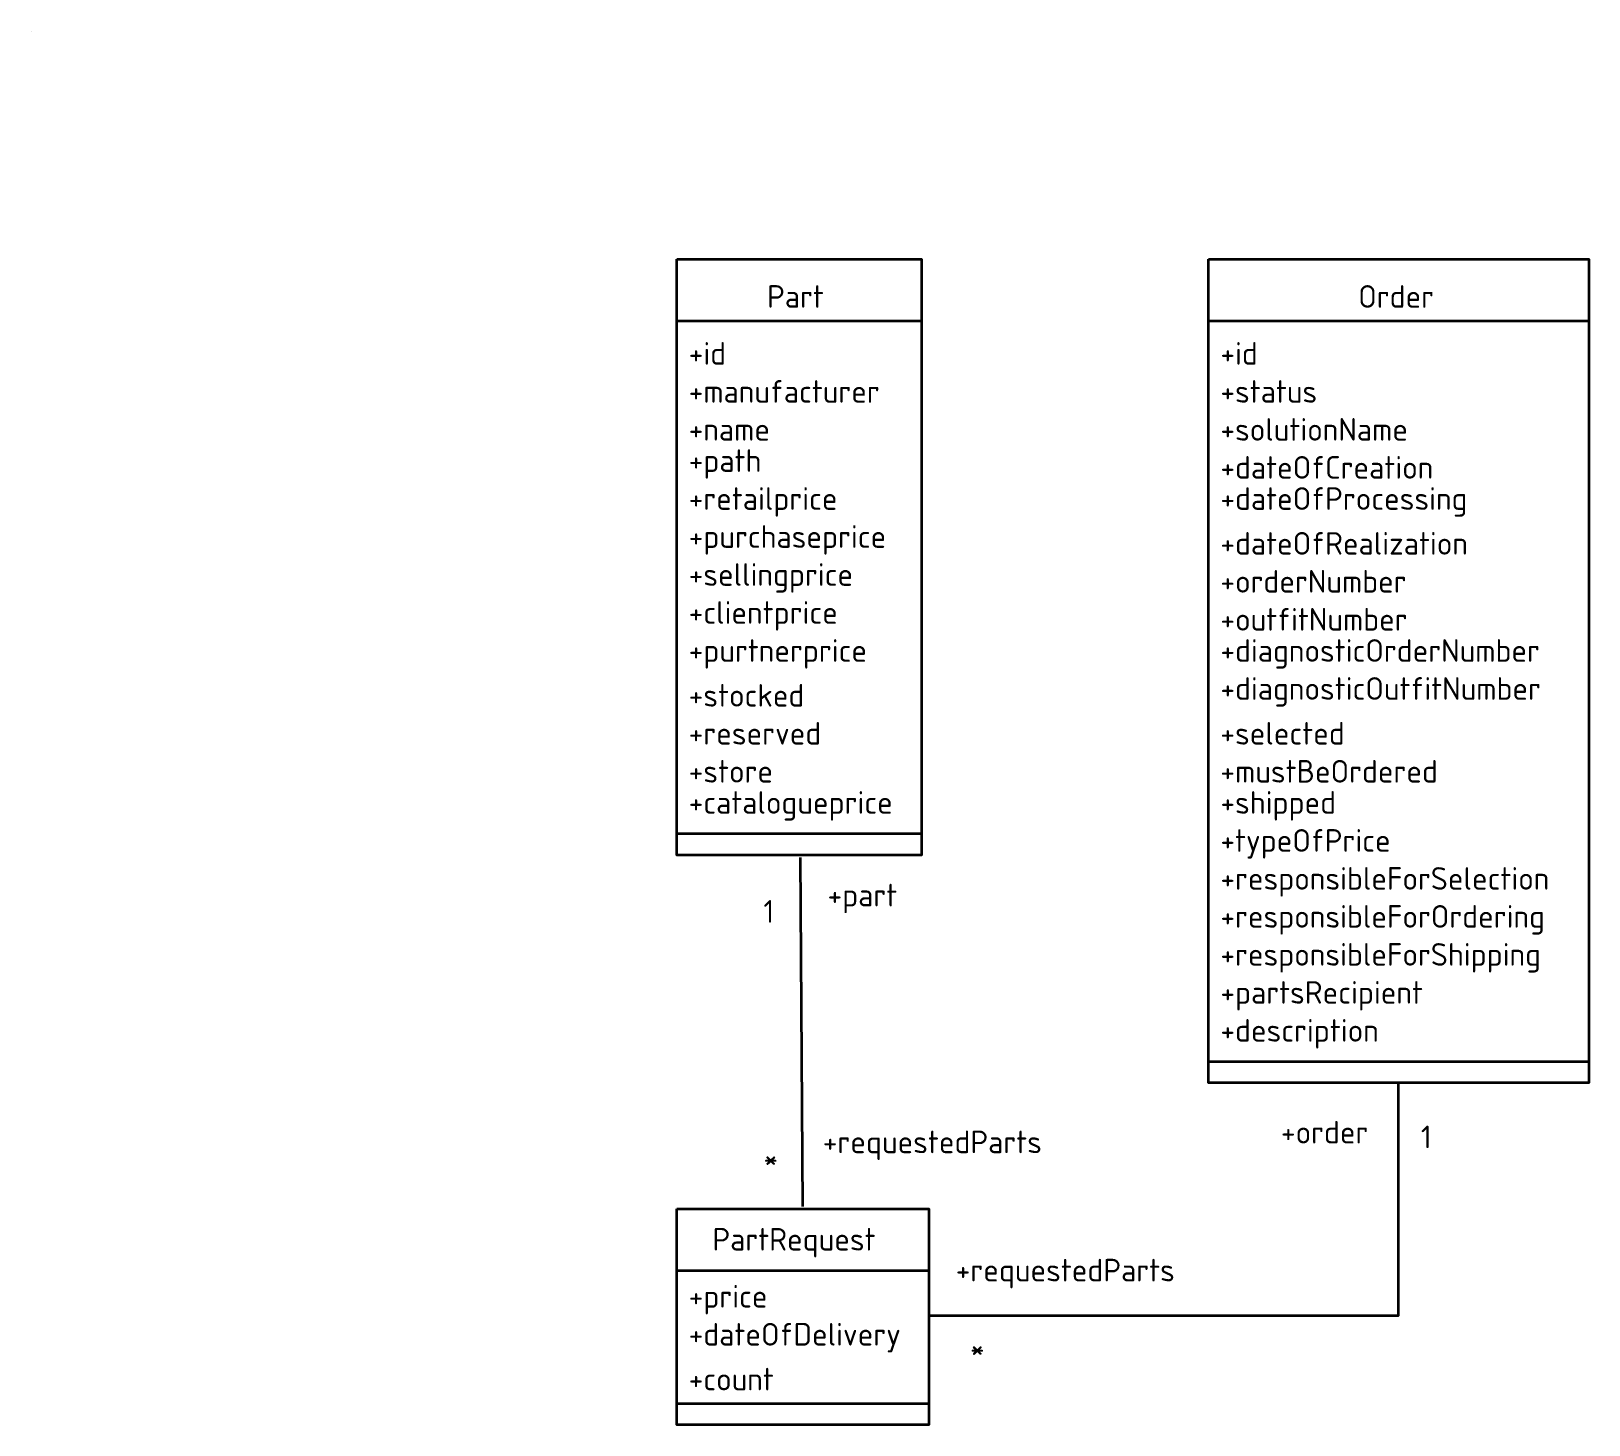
# Model space of a CAD drawing. Header units: inches. Extents: x -159 to 498, y 151 to 738.
import ezdxf

# ---------------------------------------------------------------- set-up
doc = ezdxf.new("R2010")
doc.units = ezdxf.units.IN
doc.header["$MEASUREMENT"] = 0
doc.layers.add('Слой 1', color=7, linetype='Continuous')

# ---------------------------------------------------------------- blocks, each defined once
blk = doc.blocks.new('block 3')
at = {"layer": 'Слой 1', "lineweight": 0}
blk.add_lwpolyline([(337.38, 642), (497.62, 642), (497.62, 295), (337.38, 295), (337.38, 642)], dxfattribs=at)
blk = doc.blocks.new('block 4')
at = {"layer": 'Слой 1', "color": 7, "lineweight": 35, "true_color": 0xffffff}
blk.add_lwpolyline([(337.38, 642), (497.62, 642), (497.62, 295), (337.38, 295), (337.38, 642)], dxfattribs=at)
blk = doc.blocks.new('block 5')
at = {"layer": 'Слой 1', "color": 7, "lineweight": 35, "true_color": 0xffffff}
blk.add_lwpolyline([(337.38, 616), (497.62, 616)], dxfattribs=at)
blk = doc.blocks.new('block 6')
at = {"layer": 'Слой 1', "color": 7, "lineweight": 35, "true_color": 0xffffff}
blk.add_lwpolyline([(337.38, 304), (497.62, 304)], dxfattribs=at)
blk = doc.blocks.new('block 8')
at = {"layer": 'Слой 1', "color": 7, "lineweight": 35, "true_color": 0xffffff}
blk.add_lwpolyline([(-158.62, 738), (-158.62, 738)], dxfattribs=at)
at = {"layer": 'Слой 1', "color": 7, "true_color": 0xffffff, "insert": (400.47, 621.5), "char_height": 9.52, "attachment_point": 7}
blk.add_mtext('\\fGOST Common|b0|i0|c0|p34;\\W1;Order', dxfattribs=at)
blk = doc.blocks.new('block 7')
at = {"layer": 'Слой 1'}
blk.add_blockref('block 8', (0, 0), dxfattribs=at)
blk = doc.blocks.new('block 10')
at = {"layer": 'Слой 1', "lineweight": 0}
blk.add_lwpolyline([(-158.62, 738), (-158.62, 738)], dxfattribs=at)
at = {"layer": 'Слой 1', "color": 7, "true_color": 0xffffff, "insert": (342.38, 597.5), "char_height": 9.52, "attachment_point": 7}
blk.add_mtext('\\fGOST Common|b0|i0|c0|p34;\\W1;+id', dxfattribs=at)
blk = doc.blocks.new('block 9')
at = {"layer": 'Слой 1'}
blk.add_blockref('block 10', (0, 0), dxfattribs=at)
blk = doc.blocks.new('block 12')
at = {"layer": 'Слой 1', "lineweight": 0}
blk.add_lwpolyline([(-158.62, 738), (-158.62, 738)], dxfattribs=at)
at = {"layer": 'Слой 1', "color": 7, "true_color": 0xffffff, "insert": (342.38, 581.5), "char_height": 9.52, "attachment_point": 7}
blk.add_mtext('\\fGOST Common|b0|i0|c0|p34;\\W1;+status', dxfattribs=at)
blk = doc.blocks.new('block 11')
at = {"layer": 'Слой 1'}
blk.add_blockref('block 12', (0, 0), dxfattribs=at)
blk = doc.blocks.new('block 14')
at = {"layer": 'Слой 1', "lineweight": 0}
blk.add_lwpolyline([(-158.62, 738), (-158.62, 738)], dxfattribs=at)
at = {"layer": 'Слой 1', "color": 7, "true_color": 0xffffff, "insert": (342.38, 565.5), "char_height": 9.52, "attachment_point": 7}
blk.add_mtext('\\fGOST Common|b0|i0|c0|p34;\\W1;+solutionName', dxfattribs=at)
blk = doc.blocks.new('block 13')
at = {"layer": 'Слой 1'}
blk.add_blockref('block 14', (0, 0), dxfattribs=at)
blk = doc.blocks.new('block 16')
at = {"layer": 'Слой 1', "lineweight": 0}
blk.add_lwpolyline([(-158.62, 738), (-158.62, 738)], dxfattribs=at)
at = {"layer": 'Слой 1', "color": 7, "true_color": 0xffffff, "insert": (342.38, 549.5), "char_height": 9.52, "attachment_point": 7}
blk.add_mtext('\\fGOST Common|b0|i0|c0|p34;\\W1;+dateOfCreation', dxfattribs=at)
blk = doc.blocks.new('block 15')
at = {"layer": 'Слой 1'}
blk.add_blockref('block 16', (0, 0), dxfattribs=at)
blk = doc.blocks.new('block 18')
at = {"layer": 'Слой 1', "lineweight": 0}
blk.add_lwpolyline([(-158.62, 738), (-158.62, 738)], dxfattribs=at)
at = {"layer": 'Слой 1', "color": 7, "true_color": 0xffffff, "insert": (342.38, 533.5), "char_height": 9.52, "attachment_point": 7}
blk.add_mtext('\\fGOST Common|b0|i0|c0|p34;\\W1;+dateOfProcessing', dxfattribs=at)
blk = doc.blocks.new('block 17')
at = {"layer": 'Слой 1'}
blk.add_blockref('block 18', (0, 0), dxfattribs=at)
blk = doc.blocks.new('block 20')
at = {"layer": 'Слой 1', "lineweight": 0}
blk.add_lwpolyline([(-158.62, 738), (-158.62, 738)], dxfattribs=at)
at = {"layer": 'Слой 1', "color": 7, "true_color": 0xffffff, "insert": (342.38, 517.5), "char_height": 9.52, "attachment_point": 7}
blk.add_mtext('\\fGOST Common|b0|i0|c0|p34;\\W1;+dateOfRealization', dxfattribs=at)
blk = doc.blocks.new('block 19')
at = {"layer": 'Слой 1'}
blk.add_blockref('block 20', (0, 0), dxfattribs=at)
blk = doc.blocks.new('block 22')
at = {"layer": 'Слой 1', "lineweight": 0}
blk.add_lwpolyline([(-158.62, 738), (-158.62, 738)], dxfattribs=at)
at = {"layer": 'Слой 1', "color": 7, "true_color": 0xffffff, "insert": (342.38, 501.5), "char_height": 9.52, "attachment_point": 7}
blk.add_mtext('\\fGOST Common|b0|i0|c0|p34;\\W1;+orderNumber', dxfattribs=at)
blk = doc.blocks.new('block 21')
at = {"layer": 'Слой 1'}
blk.add_blockref('block 22', (0, 0), dxfattribs=at)
blk = doc.blocks.new('block 24')
at = {"layer": 'Слой 1', "lineweight": 0}
blk.add_lwpolyline([(-158.62, 738), (-158.62, 738)], dxfattribs=at)
at = {"layer": 'Слой 1', "color": 7, "true_color": 0xffffff, "insert": (342.38, 485.5), "char_height": 9.52, "attachment_point": 7}
blk.add_mtext('\\fGOST Common|b0|i0|c0|p34;\\W1;+outfitNumber', dxfattribs=at)
blk = doc.blocks.new('block 23')
at = {"layer": 'Слой 1'}
blk.add_blockref('block 24', (0, 0), dxfattribs=at)
blk = doc.blocks.new('block 26')
at = {"layer": 'Слой 1', "lineweight": 0}
blk.add_lwpolyline([(-158.62, 738), (-158.62, 738)], dxfattribs=at)
at = {"layer": 'Слой 1', "color": 7, "true_color": 0xffffff, "insert": (342.38, 469.5), "char_height": 9.52, "attachment_point": 7}
blk.add_mtext('\\fGOST Common|b0|i0|c0|p34;\\W1;+diagnosticOrderNumber', dxfattribs=at)
blk = doc.blocks.new('block 25')
at = {"layer": 'Слой 1'}
blk.add_blockref('block 26', (0, 0), dxfattribs=at)
blk = doc.blocks.new('block 28')
at = {"layer": 'Слой 1', "lineweight": 0}
blk.add_lwpolyline([(-158.62, 738), (-158.62, 738)], dxfattribs=at)
at = {"layer": 'Слой 1', "color": 7, "true_color": 0xffffff, "insert": (342.38, 453.5), "char_height": 9.52, "attachment_point": 7}
blk.add_mtext('\\fGOST Common|b0|i0|c0|p34;\\W1;+diagnosticOutfitNumber', dxfattribs=at)
blk = doc.blocks.new('block 27')
at = {"layer": 'Слой 1'}
blk.add_blockref('block 28', (0, 0), dxfattribs=at)
blk = doc.blocks.new('block 30')
at = {"layer": 'Слой 1', "lineweight": 0}
blk.add_lwpolyline([(-158.62, 738), (-158.62, 738)], dxfattribs=at)
at = {"layer": 'Слой 1', "color": 7, "true_color": 0xffffff, "insert": (342.38, 437.5), "char_height": 9.52, "attachment_point": 7}
blk.add_mtext('\\fGOST Common|b0|i0|c0|p34;\\W1;+selected', dxfattribs=at)
blk = doc.blocks.new('block 29')
at = {"layer": 'Слой 1'}
blk.add_blockref('block 30', (0, 0), dxfattribs=at)
blk = doc.blocks.new('block 32')
at = {"layer": 'Слой 1', "lineweight": 0}
blk.add_lwpolyline([(-158.62, 738), (-158.62, 738)], dxfattribs=at)
at = {"layer": 'Слой 1', "color": 7, "true_color": 0xffffff, "insert": (342.38, 421.5), "char_height": 9.52, "attachment_point": 7}
blk.add_mtext('\\fGOST Common|b0|i0|c0|p34;\\W1;+mustBeOrdered', dxfattribs=at)
blk = doc.blocks.new('block 31')
at = {"layer": 'Слой 1'}
blk.add_blockref('block 32', (0, 0), dxfattribs=at)
blk = doc.blocks.new('block 34')
at = {"layer": 'Слой 1', "lineweight": 0}
blk.add_lwpolyline([(-158.62, 738), (-158.62, 738)], dxfattribs=at)
at = {"layer": 'Слой 1', "color": 7, "true_color": 0xffffff, "insert": (342.38, 405.5), "char_height": 9.52, "attachment_point": 7}
blk.add_mtext('\\fGOST Common|b0|i0|c0|p34;\\W1;+shipped', dxfattribs=at)
blk = doc.blocks.new('block 33')
at = {"layer": 'Слой 1'}
blk.add_blockref('block 34', (0, 0), dxfattribs=at)
blk = doc.blocks.new('block 36')
at = {"layer": 'Слой 1', "lineweight": 0}
blk.add_lwpolyline([(-158.62, 738), (-158.62, 738)], dxfattribs=at)
at = {"layer": 'Слой 1', "color": 7, "true_color": 0xffffff, "insert": (342.38, 389.5), "char_height": 9.52, "attachment_point": 7}
blk.add_mtext('\\fGOST Common|b0|i0|c0|p34;\\W1;+typeOfPrice', dxfattribs=at)
blk = doc.blocks.new('block 35')
at = {"layer": 'Слой 1'}
blk.add_blockref('block 36', (0, 0), dxfattribs=at)
blk = doc.blocks.new('block 38')
at = {"layer": 'Слой 1', "lineweight": 0}
blk.add_lwpolyline([(-158.62, 738), (-158.62, 738)], dxfattribs=at)
at = {"layer": 'Слой 1', "color": 7, "true_color": 0xffffff, "insert": (342.38, 373.5), "char_height": 9.52, "attachment_point": 7}
blk.add_mtext('\\fGOST Common|b0|i0|c0|p34;\\W1;+responsibleForSelection', dxfattribs=at)
blk = doc.blocks.new('block 37')
at = {"layer": 'Слой 1'}
blk.add_blockref('block 38', (0, 0), dxfattribs=at)
blk = doc.blocks.new('block 40')
at = {"layer": 'Слой 1', "lineweight": 0}
blk.add_lwpolyline([(-158.62, 738), (-158.62, 738)], dxfattribs=at)
at = {"layer": 'Слой 1', "color": 7, "true_color": 0xffffff, "insert": (342.38, 357.5), "char_height": 9.52, "attachment_point": 7}
blk.add_mtext('\\fGOST Common|b0|i0|c0|p34;\\W1;+responsibleForOrdering', dxfattribs=at)
blk = doc.blocks.new('block 39')
at = {"layer": 'Слой 1'}
blk.add_blockref('block 40', (0, 0), dxfattribs=at)
blk = doc.blocks.new('block 42')
at = {"layer": 'Слой 1', "lineweight": 0}
blk.add_lwpolyline([(-158.62, 738), (-158.62, 738)], dxfattribs=at)
at = {"layer": 'Слой 1', "color": 7, "true_color": 0xffffff, "insert": (342.38, 341.5), "char_height": 9.52, "attachment_point": 7}
blk.add_mtext('\\fGOST Common|b0|i0|c0|p34;\\W1;+responsibleForShipping', dxfattribs=at)
blk = doc.blocks.new('block 41')
at = {"layer": 'Слой 1'}
blk.add_blockref('block 42', (0, 0), dxfattribs=at)
blk = doc.blocks.new('block 44')
at = {"layer": 'Слой 1', "lineweight": 0}
blk.add_lwpolyline([(-158.62, 738), (-158.62, 738)], dxfattribs=at)
at = {"layer": 'Слой 1', "color": 7, "true_color": 0xffffff, "insert": (342.38, 325.5), "char_height": 9.52, "attachment_point": 7}
blk.add_mtext('\\fGOST Common|b0|i0|c0|p34;\\W1;+partsRecipient', dxfattribs=at)
blk = doc.blocks.new('block 43')
at = {"layer": 'Слой 1'}
blk.add_blockref('block 44', (0, 0), dxfattribs=at)
blk = doc.blocks.new('block 46')
at = {"layer": 'Слой 1', "lineweight": 0}
blk.add_lwpolyline([(-158.62, 738), (-158.62, 738)], dxfattribs=at)
at = {"layer": 'Слой 1', "color": 7, "true_color": 0xffffff, "insert": (342.38, 309.5), "char_height": 9.52, "attachment_point": 7}
blk.add_mtext('\\fGOST Common|b0|i0|c0|p34;\\W1;+description', dxfattribs=at)
blk = doc.blocks.new('block 45')
at = {"layer": 'Слой 1'}
blk.add_blockref('block 46', (0, 0), dxfattribs=at)
blk = doc.blocks.new('block 47')
at = {"layer": 'Слой 1', "lineweight": 0}
blk.add_lwpolyline([(113.38, 242), (219.54, 242), (219.54, 151), (113.38, 151), (113.38, 242)], dxfattribs=at)
blk = doc.blocks.new('block 48')
at = {"layer": 'Слой 1', "color": 7, "lineweight": 35, "true_color": 0xffffff}
blk.add_lwpolyline([(113.38, 242), (219.54, 242), (219.54, 151), (113.38, 151), (113.38, 242)], dxfattribs=at)
blk = doc.blocks.new('block 49')
at = {"layer": 'Слой 1', "color": 7, "lineweight": 35, "true_color": 0xffffff}
blk.add_lwpolyline([(113.38, 216), (219.54, 216)], dxfattribs=at)
blk = doc.blocks.new('block 50')
at = {"layer": 'Слой 1', "color": 7, "lineweight": 35, "true_color": 0xffffff}
blk.add_lwpolyline([(113.38, 160), (219.54, 160)], dxfattribs=at)
blk = doc.blocks.new('block 52')
at = {"layer": 'Слой 1', "color": 7, "lineweight": 35, "true_color": 0xffffff}
blk.add_lwpolyline([(-158.62, 738), (-158.62, 738)], dxfattribs=at)
at = {"layer": 'Слой 1', "color": 7, "true_color": 0xffffff, "insert": (128.39, 221.5), "char_height": 9.52, "attachment_point": 7}
blk.add_mtext('\\fGOST Common|b0|i0|c0|p34;\\W1;PartRequest', dxfattribs=at)
blk = doc.blocks.new('block 51')
at = {"layer": 'Слой 1'}
blk.add_blockref('block 52', (0, 0), dxfattribs=at)
blk = doc.blocks.new('block 54')
at = {"layer": 'Слой 1', "lineweight": 0}
blk.add_lwpolyline([(-158.62, 738), (-158.62, 738)], dxfattribs=at)
at = {"layer": 'Слой 1', "color": 7, "true_color": 0xffffff, "insert": (118.38, 197.5), "char_height": 9.52, "attachment_point": 7}
blk.add_mtext('\\fGOST Common|b0|i0|c0|p34;\\W1;+price', dxfattribs=at)
blk = doc.blocks.new('block 53')
at = {"layer": 'Слой 1'}
blk.add_blockref('block 54', (0, 0), dxfattribs=at)
blk = doc.blocks.new('block 56')
at = {"layer": 'Слой 1', "lineweight": 0}
blk.add_lwpolyline([(-158.62, 738), (-158.62, 738)], dxfattribs=at)
at = {"layer": 'Слой 1', "color": 7, "true_color": 0xffffff, "insert": (118.38, 181.5), "char_height": 9.52, "attachment_point": 7}
blk.add_mtext('\\fGOST Common|b0|i0|c0|p34;\\W1;+dateOfDelivery', dxfattribs=at)
blk = doc.blocks.new('block 55')
at = {"layer": 'Слой 1'}
blk.add_blockref('block 56', (0, 0), dxfattribs=at)
blk = doc.blocks.new('block 58')
at = {"layer": 'Слой 1', "lineweight": 0}
blk.add_lwpolyline([(-158.62, 738), (-158.62, 738)], dxfattribs=at)
at = {"layer": 'Слой 1', "color": 7, "true_color": 0xffffff, "insert": (118.38, 165.5), "char_height": 9.52, "attachment_point": 7}
blk.add_mtext('\\fGOST Common|b0|i0|c0|p34;\\W1;+count', dxfattribs=at)
blk = doc.blocks.new('block 57')
at = {"layer": 'Слой 1'}
blk.add_blockref('block 58', (0, 0), dxfattribs=at)
blk = doc.blocks.new('block 59')
at = {"layer": 'Слой 1', "color": 7, "lineweight": 35, "true_color": 0xffffff}
blk.add_lwpolyline([(219.38, 197), (417.38, 197), (417.38, 295)], dxfattribs=at)
blk = doc.blocks.new('block 61')
at = {"layer": 'Слой 1', "color": 7, "lineweight": 35, "true_color": 0xffffff}
blk.add_lwpolyline([(-158.62, 738), (-158.62, 738)], dxfattribs=at)
at = {"layer": 'Слой 1', "color": 7, "true_color": 0xffffff, "insert": (230.88, 208.5), "char_height": 9.52, "attachment_point": 7}
blk.add_mtext('\\fGOST Common|b0|i0|c0|p34;\\W1;+requestedParts', dxfattribs=at)
blk = doc.blocks.new('block 60')
at = {"layer": 'Слой 1'}
blk.add_blockref('block 61', (0, 0), dxfattribs=at)
blk = doc.blocks.new('block 63')
at = {"layer": 'Слой 1', "lineweight": 0}
blk.add_lwpolyline([(-158.62, 738), (-158.62, 738)], dxfattribs=at)
at = {"layer": 'Слой 1', "color": 7, "true_color": 0xffffff, "insert": (236.88, 178.5), "char_height": 9.52, "attachment_point": 7}
blk.add_mtext('\\fGOST Common|b0|i0|c0|p34;\\W1;*', dxfattribs=at)
blk = doc.blocks.new('block 62')
at = {"layer": 'Слой 1'}
blk.add_blockref('block 63', (0, 0), dxfattribs=at)
blk = doc.blocks.new('block 65')
at = {"layer": 'Слой 1', "lineweight": 0}
blk.add_lwpolyline([(-158.62, 738), (-158.62, 738)], dxfattribs=at)
at = {"layer": 'Слой 1', "color": 7, "true_color": 0xffffff, "insert": (367.88, 269.5), "char_height": 9.52, "attachment_point": 7}
blk.add_mtext('\\fGOST Common|b0|i0|c0|p34;\\W1;+order', dxfattribs=at)
blk = doc.blocks.new('block 64')
at = {"layer": 'Слой 1'}
blk.add_blockref('block 65', (0, 0), dxfattribs=at)
blk = doc.blocks.new('block 67')
at = {"layer": 'Слой 1', "lineweight": 0}
blk.add_lwpolyline([(-158.62, 738), (-158.62, 738)], dxfattribs=at)
at = {"layer": 'Слой 1', "color": 7, "true_color": 0xffffff, "insert": (426.88, 267.5), "char_height": 9.52, "attachment_point": 7}
blk.add_mtext('\\fGOST Common|b0|i0|c0|p34;\\W1;1', dxfattribs=at)
blk = doc.blocks.new('block 66')
at = {"layer": 'Слой 1'}
blk.add_blockref('block 67', (0, 0), dxfattribs=at)
blk = doc.blocks.new('block 68')
at = {"layer": 'Слой 1', "lineweight": 0}
blk.add_lwpolyline([(113.38, 642), (216.53, 642), (216.53, 391), (113.38, 391), (113.38, 642)], dxfattribs=at)
blk = doc.blocks.new('block 69')
at = {"layer": 'Слой 1', "color": 7, "lineweight": 35, "true_color": 0xffffff}
blk.add_lwpolyline([(113.38, 642), (216.53, 642), (216.53, 391), (113.38, 391), (113.38, 642)], dxfattribs=at)
blk = doc.blocks.new('block 70')
at = {"layer": 'Слой 1', "color": 7, "lineweight": 35, "true_color": 0xffffff}
blk.add_lwpolyline([(113.38, 616), (216.53, 616)], dxfattribs=at)
blk = doc.blocks.new('block 71')
at = {"layer": 'Слой 1', "color": 7, "lineweight": 35, "true_color": 0xffffff}
blk.add_lwpolyline([(113.38, 400), (216.53, 400)], dxfattribs=at)
blk = doc.blocks.new('block 73')
at = {"layer": 'Слой 1', "color": 7, "lineweight": 35, "true_color": 0xffffff}
blk.add_lwpolyline([(-158.62, 738), (-158.62, 738)], dxfattribs=at)
at = {"layer": 'Слой 1', "color": 7, "true_color": 0xffffff, "insert": (151.43, 621.5), "char_height": 9.52, "attachment_point": 7}
blk.add_mtext('\\fGOST Common|b0|i0|c0|p34;\\W1;Part', dxfattribs=at)
blk = doc.blocks.new('block 72')
at = {"layer": 'Слой 1'}
blk.add_blockref('block 73', (0, 0), dxfattribs=at)
blk = doc.blocks.new('block 75')
at = {"layer": 'Слой 1', "lineweight": 0}
blk.add_lwpolyline([(-158.62, 738), (-158.62, 738)], dxfattribs=at)
at = {"layer": 'Слой 1', "color": 7, "true_color": 0xffffff, "insert": (118.38, 597.5), "char_height": 9.52, "attachment_point": 7}
blk.add_mtext('\\fGOST Common|b0|i0|c0|p34;\\W1;+id', dxfattribs=at)
blk = doc.blocks.new('block 74')
at = {"layer": 'Слой 1'}
blk.add_blockref('block 75', (0, 0), dxfattribs=at)
blk = doc.blocks.new('block 77')
at = {"layer": 'Слой 1', "lineweight": 0}
blk.add_lwpolyline([(-158.62, 738), (-158.62, 738)], dxfattribs=at)
at = {"layer": 'Слой 1', "color": 7, "true_color": 0xffffff, "insert": (118.38, 581.5), "char_height": 9.52, "attachment_point": 7}
blk.add_mtext('\\fGOST Common|b0|i0|c0|p34;\\W1;+manufacturer', dxfattribs=at)
blk = doc.blocks.new('block 76')
at = {"layer": 'Слой 1'}
blk.add_blockref('block 77', (0, 0), dxfattribs=at)
blk = doc.blocks.new('block 79')
at = {"layer": 'Слой 1', "lineweight": 0}
blk.add_lwpolyline([(-158.62, 738), (-158.62, 738)], dxfattribs=at)
at = {"layer": 'Слой 1', "color": 7, "true_color": 0xffffff, "insert": (118.38, 565.5), "char_height": 9.52, "attachment_point": 7}
blk.add_mtext('\\fGOST Common|b0|i0|c0|p34;\\W1;+name', dxfattribs=at)
blk = doc.blocks.new('block 78')
at = {"layer": 'Слой 1'}
blk.add_blockref('block 79', (0, 0), dxfattribs=at)
blk = doc.blocks.new('block 81')
at = {"layer": 'Слой 1', "lineweight": 0}
blk.add_lwpolyline([(-158.62, 738), (-158.62, 738)], dxfattribs=at)
at = {"layer": 'Слой 1', "color": 7, "true_color": 0xffffff, "insert": (118.38, 549.5), "char_height": 9.52, "attachment_point": 7}
blk.add_mtext('\\fGOST Common|b0|i0|c0|p34;\\W1;+path', dxfattribs=at)
blk = doc.blocks.new('block 80')
at = {"layer": 'Слой 1'}
blk.add_blockref('block 81', (0, 0), dxfattribs=at)
blk = doc.blocks.new('block 83')
at = {"layer": 'Слой 1', "lineweight": 0}
blk.add_lwpolyline([(-158.62, 738), (-158.62, 738)], dxfattribs=at)
at = {"layer": 'Слой 1', "color": 7, "true_color": 0xffffff, "insert": (118.38, 533.5), "char_height": 9.52, "attachment_point": 7}
blk.add_mtext('\\fGOST Common|b0|i0|c0|p34;\\W1;+retailprice', dxfattribs=at)
blk = doc.blocks.new('block 82')
at = {"layer": 'Слой 1'}
blk.add_blockref('block 83', (0, 0), dxfattribs=at)
blk = doc.blocks.new('block 85')
at = {"layer": 'Слой 1', "lineweight": 0}
blk.add_lwpolyline([(-158.62, 738), (-158.62, 738)], dxfattribs=at)
at = {"layer": 'Слой 1', "color": 7, "true_color": 0xffffff, "insert": (118.38, 517.5), "char_height": 9.52, "attachment_point": 7}
blk.add_mtext('\\fGOST Common|b0|i0|c0|p34;\\W1;+purchaseprice', dxfattribs=at)
blk = doc.blocks.new('block 84')
at = {"layer": 'Слой 1'}
blk.add_blockref('block 85', (0, 0), dxfattribs=at)
blk = doc.blocks.new('block 87')
at = {"layer": 'Слой 1', "lineweight": 0}
blk.add_lwpolyline([(-158.62, 738), (-158.62, 738)], dxfattribs=at)
at = {"layer": 'Слой 1', "color": 7, "true_color": 0xffffff, "insert": (118.38, 501.5), "char_height": 9.52, "attachment_point": 7}
blk.add_mtext('\\fGOST Common|b0|i0|c0|p34;\\W1;+sellingprice', dxfattribs=at)
blk = doc.blocks.new('block 86')
at = {"layer": 'Слой 1'}
blk.add_blockref('block 87', (0, 0), dxfattribs=at)
blk = doc.blocks.new('block 89')
at = {"layer": 'Слой 1', "lineweight": 0}
blk.add_lwpolyline([(-158.62, 738), (-158.62, 738)], dxfattribs=at)
at = {"layer": 'Слой 1', "color": 7, "true_color": 0xffffff, "insert": (118.38, 485.5), "char_height": 9.52, "attachment_point": 7}
blk.add_mtext('\\fGOST Common|b0|i0|c0|p34;\\W1;+clientprice', dxfattribs=at)
blk = doc.blocks.new('block 88')
at = {"layer": 'Слой 1'}
blk.add_blockref('block 89', (0, 0), dxfattribs=at)
blk = doc.blocks.new('block 91')
at = {"layer": 'Слой 1', "lineweight": 0}
blk.add_lwpolyline([(-158.62, 738), (-158.62, 738)], dxfattribs=at)
at = {"layer": 'Слой 1', "color": 7, "true_color": 0xffffff, "insert": (118.38, 469.5), "char_height": 9.52, "attachment_point": 7}
blk.add_mtext('\\fGOST Common|b0|i0|c0|p34;\\W1;+purtnerprice', dxfattribs=at)
blk = doc.blocks.new('block 90')
at = {"layer": 'Слой 1'}
blk.add_blockref('block 91', (0, 0), dxfattribs=at)
blk = doc.blocks.new('block 93')
at = {"layer": 'Слой 1', "lineweight": 0}
blk.add_lwpolyline([(-158.62, 738), (-158.62, 738)], dxfattribs=at)
at = {"layer": 'Слой 1', "color": 7, "true_color": 0xffffff, "insert": (118.38, 453.5), "char_height": 9.52, "attachment_point": 7}
blk.add_mtext('\\fGOST Common|b0|i0|c0|p34;\\W1;+stocked', dxfattribs=at)
blk = doc.blocks.new('block 92')
at = {"layer": 'Слой 1'}
blk.add_blockref('block 93', (0, 0), dxfattribs=at)
blk = doc.blocks.new('block 95')
at = {"layer": 'Слой 1', "lineweight": 0}
blk.add_lwpolyline([(-158.62, 738), (-158.62, 738)], dxfattribs=at)
at = {"layer": 'Слой 1', "color": 7, "true_color": 0xffffff, "insert": (118.38, 437.5), "char_height": 9.52, "attachment_point": 7}
blk.add_mtext('\\fGOST Common|b0|i0|c0|p34;\\W1;+reserved', dxfattribs=at)
blk = doc.blocks.new('block 94')
at = {"layer": 'Слой 1'}
blk.add_blockref('block 95', (0, 0), dxfattribs=at)
blk = doc.blocks.new('block 97')
at = {"layer": 'Слой 1', "lineweight": 0}
blk.add_lwpolyline([(-158.62, 738), (-158.62, 738)], dxfattribs=at)
at = {"layer": 'Слой 1', "color": 7, "true_color": 0xffffff, "insert": (118.38, 421.5), "char_height": 9.52, "attachment_point": 7}
blk.add_mtext('\\fGOST Common|b0|i0|c0|p34;\\W1;+store', dxfattribs=at)
blk = doc.blocks.new('block 96')
at = {"layer": 'Слой 1'}
blk.add_blockref('block 97', (0, 0), dxfattribs=at)
blk = doc.blocks.new('block 99')
at = {"layer": 'Слой 1', "lineweight": 0}
blk.add_lwpolyline([(-158.62, 738), (-158.62, 738)], dxfattribs=at)
at = {"layer": 'Слой 1', "color": 7, "true_color": 0xffffff, "insert": (118.38, 405.5), "char_height": 9.52, "attachment_point": 7}
blk.add_mtext('\\fGOST Common|b0|i0|c0|p34;\\W1;+catalogueprice', dxfattribs=at)
blk = doc.blocks.new('block 98')
at = {"layer": 'Слой 1'}
blk.add_blockref('block 99', (0, 0), dxfattribs=at)
blk = doc.blocks.new('block 100')
at = {"layer": 'Слой 1', "color": 7, "lineweight": 35, "true_color": 0xffffff}
blk.add_lwpolyline([(165.38, 390), (166.38, 243)], dxfattribs=at)
blk = doc.blocks.new('block 102')
at = {"layer": 'Слой 1', "color": 7, "lineweight": 35, "true_color": 0xffffff}
blk.add_lwpolyline([(-158.62, 738), (-158.62, 738)], dxfattribs=at)
at = {"layer": 'Слой 1', "color": 7, "true_color": 0xffffff, "insert": (176.88, 366.5), "char_height": 9.52, "attachment_point": 7}
blk.add_mtext('\\fGOST Common|b0|i0|c0|p34;\\W1;+part', dxfattribs=at)
blk = doc.blocks.new('block 101')
at = {"layer": 'Слой 1'}
blk.add_blockref('block 102', (0, 0), dxfattribs=at)
blk = doc.blocks.new('block 104')
at = {"layer": 'Слой 1', "lineweight": 0}
blk.add_lwpolyline([(-158.62, 738), (-158.62, 738)], dxfattribs=at)
at = {"layer": 'Слой 1', "color": 7, "true_color": 0xffffff, "insert": (149.88, 362.5), "char_height": 9.52, "attachment_point": 7}
blk.add_mtext('\\fGOST Common|b0|i0|c0|p34;\\W1;1', dxfattribs=at)
blk = doc.blocks.new('block 103')
at = {"layer": 'Слой 1'}
blk.add_blockref('block 104', (0, 0), dxfattribs=at)
blk = doc.blocks.new('block 106')
at = {"layer": 'Слой 1', "lineweight": 0}
blk.add_lwpolyline([(-158.62, 738), (-158.62, 738)], dxfattribs=at)
at = {"layer": 'Слой 1', "color": 7, "true_color": 0xffffff, "insert": (174.88, 262.5), "char_height": 9.52, "attachment_point": 7}
blk.add_mtext('\\fGOST Common|b0|i0|c0|p34;\\W1;+requestedParts', dxfattribs=at)
blk = doc.blocks.new('block 105')
at = {"layer": 'Слой 1'}
blk.add_blockref('block 106', (0, 0), dxfattribs=at)
blk = doc.blocks.new('block 108')
at = {"layer": 'Слой 1', "lineweight": 0}
blk.add_lwpolyline([(-158.62, 738), (-158.62, 738)], dxfattribs=at)
at = {"layer": 'Слой 1', "color": 7, "true_color": 0xffffff, "insert": (149.88, 258.5), "char_height": 9.52, "attachment_point": 7}
blk.add_mtext('\\fGOST Common|b0|i0|c0|p34;\\W1;*', dxfattribs=at)
blk = doc.blocks.new('block 107')
at = {"layer": 'Слой 1'}
blk.add_blockref('block 108', (0, 0), dxfattribs=at)
blk = doc.blocks.new('block 2')
at = {"layer": 'Слой 1'}
for name in ['block 7', 'block 9', 'block 11', 'block 13', 'block 15', 'block 17', 'block 19', 'block 21', 'block 23', 'block 25', 'block 27', 'block 29', 'block 31', 'block 33', 'block 35', 'block 37', 'block 39', 'block 41', 'block 43', 'block 45', 'block 51', 'block 53', 'block 55', 'block 57', 'block 60', 'block 62', 'block 64', 'block 66', 'block 72', 'block 74', 'block 76', 'block 78', 'block 80', 'block 82', 'block 84', 'block 86', 'block 88', 'block 90', 'block 92', 'block 94', 'block 96', 'block 98', 'block 101', 'block 103', 'block 105', 'block 107', 'block 68', 'block 69', 'block 3', 'block 4', 'block 70', 'block 5', 'block 71', 'block 100', 'block 6', 'block 59', 'block 47', 'block 48', 'block 49', 'block 50']:
    blk.add_blockref(name, (0, 0), dxfattribs=at)

msp = doc.modelspace()

# ---------------------------------------------------------------- block references
at = {"layer": 'Слой 1'}
msp.add_blockref('block 2', (0, 0), dxfattribs=at)

doc.saveas('drawing.dxf')
